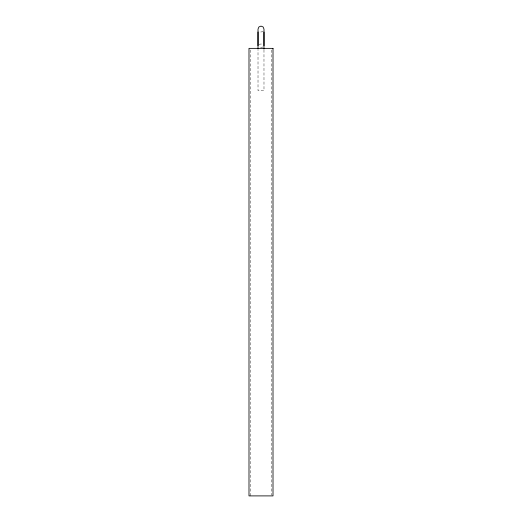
<?xml version="1.0" encoding="UTF-8"?>
<svg xmlns="http://www.w3.org/2000/svg" width="522" height="522" viewBox="0 0 522 522"><rect width="100%" height="100%" fill="white"/><g stroke="black" fill="none" stroke-linecap="round" stroke-linejoin="round"><path stroke-width="0.39" stroke-dasharray="2.61 1.96" d="M263.114 31.196L261 32.07L258.892 31.189M258.899 44.481L261.007 43.972L263.121 44.487M263.114 46.954L261 47.463L258.892 46.947M263.975 49.851L263.988 90.632L258.018 90.632L258.012 49.649M271.518 49.995L271.518 495.084M250.482 49.995L250.482 495.9"/><path stroke-width="0.78" d="M258.018 32.025L258.012 48.846M263.988 32.038L263.975 49.035M263.988 45.721L263.988 29.088L263.121 26.974L261.007 26.1L258.899 26.968L258.018 29.082L258.018 45.714M273.006 48.363L248.994 48.363L248.994 495.9L273.006 495.9L273.006 48.363"/></g></svg>
